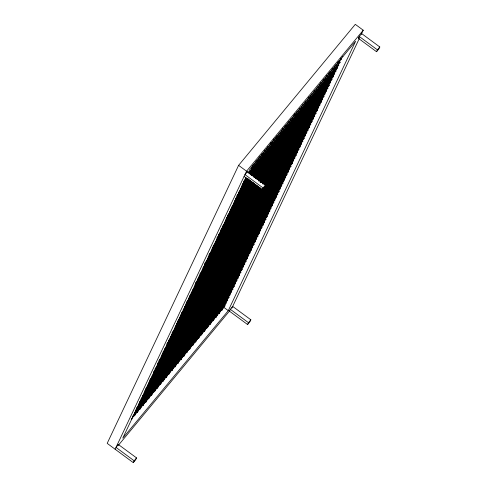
<?xml version="1.0" encoding="UTF-8"?>
<svg xmlns="http://www.w3.org/2000/svg" width="487" height="487" viewBox="0 0 487 487"><rect width="100%" height="100%" fill="white"/><g stroke="black" fill="none" stroke-linecap="round" stroke-linejoin="round"><path stroke-width="0.73" d="M133.785 415.679L134.564 415.855L134.674 415.155M136.591 412.288L137.371 412.465L137.486 411.765M139.398 408.891L140.177 409.068L140.293 408.368M142.137 405.379L142.861 405.732L143.099 404.977M144.943 401.988L145.796 402.286L145.808 401.483M147.823 398.713L148.474 398.944L148.785 398.317M150.763 395.164L151.414 395.395L151.725 394.762M153.801 391.718L154.476 391.792L154.592 391.091M156.564 387.944L157.289 388.297L157.526 387.542M159.572 384.517L160.351 384.693L160.467 383.993M162.512 380.968L163.285 381.144L163.401 380.444M165.343 377.163L166.097 377.65L166.341 376.895M168.313 373.748L169.038 374.101L169.275 373.346M171.321 370.321L172.1 370.497L172.112 369.694M174.261 366.772L175.034 366.948L175.052 366.145M177.128 363.101L177.974 363.399L177.986 362.596M180.135 359.674L180.908 359.85L180.927 359.047M183.069 356.125L183.849 356.301L183.861 355.498M185.9 352.32L186.661 352.807L186.801 351.949M188.877 348.905L189.723 349.203L189.735 348.4M191.884 345.478L192.761 345.569L192.548 344.772M194.715 341.673L195.597 342.105L195.488 341.223M197.685 338.258L198.532 338.556L198.55 337.753M200.693 334.831L201.472 335.007L201.588 334.307M203.73 331.385L204.589 331.27L204.297 330.57M206.464 327.477L207.346 327.909L207.237 327.021M209.434 324.056L210.159 324.409L210.396 323.66M212.545 320.738L213.221 320.811L213.403 320.233M215.479 317.189L216.338 317.067L216.045 316.373M218.249 313.409L219.095 313.713L219.107 312.904M221.256 309.982L222.029 310.158L222.145 309.458M131.648 418.656L225.061 305.775L224.306 305.008M132.482 416.452L226.382 302.987L225.621 302.22M134.284 413.073L227.703 300.193L226.942 299.432M135.605 410.285L229.018 297.405L228.263 296.638M136.439 408.082L230.339 294.611L229.578 293.85M138.728 404.119L231.66 291.823L230.899 291.056M139.562 401.915L232.975 289.035L232.22 288.267M140.883 399.121L234.296 286.24L233.535 285.473M142.685 395.748L235.617 283.452L234.959 282.691M144.006 392.954L236.938 280.658L236.177 279.897M144.84 390.751L238.253 277.87L237.492 277.103M145.674 388.547L239.574 275.076L238.916 274.321M147.963 384.584L240.895 272.288L240.134 271.521M148.797 382.38L242.209 269.5L241.552 268.739M149.631 380.17L243.53 266.706L242.77 265.939M151.92 376.214L244.851 263.917L244.194 263.157M153.235 373.419L246.166 261.123L245.509 260.368M153.588 371.8L247.487 258.335L246.83 257.58M154.909 369.012L248.808 255.541L248.151 254.786M157.198 365.049L250.129 252.753L249.581 252.035M157.544 363.43L251.444 249.965L250.787 249.204M158.865 360.636L252.765 247.171L252.108 246.416M161.154 356.679L254.086 244.383L253.538 243.658M161.988 354.469L255.401 241.589L254.744 240.834M162.822 352.265L256.722 238.8L256.065 238.046M164.624 348.893L258.043 236.006L257.386 235.251M166.426 345.514L259.358 233.218L258.816 232.5M166.779 343.895L260.679 230.43L260.021 229.669M168.581 340.516L262 227.636L261.342 226.881M170.389 337.144L263.315 224.848L262.773 224.13M171.223 334.934L264.636 222.054L264.094 221.335M172.057 332.731L265.957 219.266L265.299 218.511M174.827 328.183L267.278 216.472L266.614 215.717M175.18 326.564L268.593 213.683L268.051 212.965M176.495 323.776L269.914 210.895L269.074 210.147M272.957 201.892L273.883 202.361L273.402 202.482M177.335 321.566L271.235 208.101L270.577 207.346M179.137 318.194L272.55 205.313L272.008 204.595M273.871 202.519L180.458 315.399M181.292 313.196L275.192 199.731L274.431 198.964M183.094 309.823L276.506 196.937L275.672 196.194M184.415 307.029L277.827 194.149L277.066 193.382M185.73 304.241L279.148 191.361L278.308 190.612M186.57 302.031L280.469 188.566L279.629 187.824M188.372 298.659L281.784 185.778L281.029 185.011M189.687 295.865L283.105 182.984L282.344 182.223M191.007 293.077L284.426 180.196L283.665 179.429M192.809 289.698L285.741 177.402L284.986 176.641M194.13 286.91L287.062 174.614L286.301 173.847M194.964 284.706L288.383 171.826L287.543 171.077M195.317 283.081L289.698 169.032L288.943 168.265M197.606 279.124L291.019 166.244L290.258 165.477M198.921 276.33L292.34 163.449L291.579 162.688M199.761 274.126L293.661 160.661L292.9 159.894M202.044 270.163L294.976 157.867L294.215 157.106M202.878 267.96L296.297 155.079L295.536 154.312M204.199 265.172L297.618 152.291L296.857 151.524M204.552 263.546L298.933 149.497L298.275 148.742M207.322 259.005L300.254 146.709L299.493 145.942M208.156 256.795L301.575 143.915L300.917 143.16M208.99 254.591L302.89 141.127L302.232 140.372M211.279 250.628L304.211 138.332L303.553 137.578M264.873 184.676L305.532 135.544L304.874 134.789M264.258 184.226L306.853 132.756L306.189 131.995M263.637 183.769L308.168 129.962L307.51 129.207M262.536 183.903L309.488 127.174L308.831 126.419M262.408 182.868L310.809 124.38L310.146 123.625M261.787 182.418L312.124 121.592L311.467 120.837M260.685 182.552L313.445 118.798L312.904 118.079M260.07 182.101L314.766 116.009L314.109 115.255M259.936 181.067L316.081 113.221L315.424 112.46M258.834 181.201L317.402 110.427L316.745 109.672M258.707 180.16L318.723 107.639L318.066 106.884M258.086 179.709L320.044 104.845L319.381 104.09M257.471 179.259L321.359 102.057L320.702 101.302M256.85 178.808L322.68 99.263L322.138 98.544M256.235 178.358L324.001 96.475L323.338 95.72M255.62 177.907L325.316 93.687L324.659 92.926M254.999 177.457L326.637 90.892L326.095 90.174M254.384 177.006L327.958 88.104L327.538 87.447M253.283 177.14L329.273 85.31L328.518 84.549M253.191 176.014L330.636 82.437L329.979 81.676M252.619 175.478L331.994 79.558L331.233 78.791M251.554 175.527L333.358 76.678L332.597 75.917M250.982 174.985L334.715 73.805L333.954 73.038M250.403 174.449L336.073 70.925L335.415 70.171M249.825 173.914L337.436 68.052L336.779 67.291M249.253 173.372L338.794 65.173L338.252 64.454M248.674 172.836L340.157 62.293L339.609 61.575M361.293 34.327L363.241 30.206L355.291 24.35L238.6 165.355L107.189 443.365L133.286 462.65L135.678 459.758L136.555 457.902L118.39 444.515L115.991 447.407L134.162 460.799L133.286 462.65M115.115 449.264L246.55 171.211L363.241 30.206M117.805 445.751L118.39 444.515M246.763 172.934L247.347 171.698L265.518 185.084L264.642 186.935L262.25 189.833L244.078 176.44M245.868 177.718L122.767 438.148L228.281 310.645L355.607 41.285L250.093 168.788L248.145 172.909M134.741 415.667L246.799 178.601M249.076 173.792L253.624 164.174M137.547 412.276L247.986 178.644M250.257 173.835L256.43 160.783M140.353 408.879L248.845 179.374M251.115 174.565L259.559 156.698M143.166 405.488L249.703 180.105M251.974 175.296L262.371 153.308M145.972 402.098L250.562 180.835M252.832 176.026L265.178 149.917M148.779 398.701L251.42 181.566M253.69 176.757L267.984 146.52M151.719 395.152L252.406 182.138M254.683 177.329L271.247 142.283M154.653 391.603L253.398 182.71M255.346 178.589L274.187 138.734M157.593 388.054L254.062 183.976M256.332 179.161L276.799 135.873M160.527 384.505L255.048 184.549M257.325 179.74L279.41 133.012M163.468 380.956L256.034 185.121M258.311 180.312L282.996 128.087M166.402 377.407L257.026 185.693M259.297 180.884L285.607 125.226M169.342 373.858L258.013 186.265M260.289 181.456L288.548 121.677M172.276 370.309L258.676 187.532M260.953 182.716L291.159 118.816M175.217 366.76L259.991 187.416M262.262 182.607L294.745 113.891M178.151 363.211L260.655 188.676M262.925 183.867L297.356 111.03M181.091 359.662L261.641 189.248M263.917 184.439L299.968 108.169M262.25 189.833L263.126 187.976L244.955 174.59L247.347 171.698M184.025 356.113L263.93 187.075M264.904 185.011L302.908 104.62M186.965 352.564L305.842 101.071M189.9 349.015L309.105 96.834M192.84 345.466L311.717 93.973M195.774 341.917L314.657 90.424M198.714 338.368L317.591 86.869M201.648 334.819L320.854 82.638M204.589 331.27L323.794 79.089M207.523 327.721L326.728 75.534M210.463 324.165L329.669 71.985M213.397 320.616L332.603 68.436M216.338 317.067L335.543 64.887M219.272 313.518L338.477 61.338M222.212 309.969L341.417 57.789M230.29 309.3L229.414 311.15L247.585 324.537L249.977 321.645L250.854 319.789L232.683 306.402L230.29 309.3L248.455 322.686L247.585 324.537M358.371 38.333L359.248 36.476L361.646 33.585L379.811 46.971L378.935 48.828L376.542 51.719L358.371 38.333L359.333 37.176M231.806 308.259L359.345 38.443M376.542 51.719L377.419 49.863L379.811 46.971M243.537 181.517L246.44 178.005M242.173 184.39L247.019 178.546M241.302 186.685L247.591 179.082M240.426 188.974L248.65 179.033M238.581 192.438L249.228 179.569M236.737 195.902L249.32 180.695M235.373 198.781L250.379 180.647M234.539 200.985L251 181.097M233.705 203.189L251.128 182.132M231.903 206.567L252.229 181.998M230.582 209.355L252.85 182.455M229.748 211.565L253.465 182.905M227.459 215.522L254.08 183.356M226.145 218.316L254.701 183.806M225.304 220.52L255.316 184.256M224.47 222.723L255.931 184.707M222.182 226.686L256.552 185.157M220.867 229.474L257.166 185.608M220.514 231.094L257.781 186.058M218.225 235.057L258.402 186.515M216.91 237.851L259.017 186.965M216.557 239.47L259.632 187.416M215.236 242.258L260.253 187.866M212.953 246.221L260.868 188.317M212.113 248.425L261.482 188.767M118.524 445.124L229.888 310.554M134.162 460.799L136.555 457.902M248.455 322.686L250.854 319.789M340.103 62.342L339.683 62.251M338.794 65.173L338.203 65.051M337.436 68.052L336.736 67.827M336.073 70.925L335.604 70.883M334.715 73.805L334.368 73.823M333.358 76.678L332.883 76.642M331.994 79.558L331.404 79.436M330.636 82.437L330.283 82.455M329.273 85.31L328.926 85.335M327.958 88.104L327.483 88.062M326.637 90.892L326.047 90.771M324.001 96.475L323.648 96.493M322.68 99.263L322.211 99.226M321.359 102.057L320.659 101.832M320.044 104.845L319.691 104.869M318.723 107.639L318.248 107.597M317.402 110.427L316.812 110.305M316.081 113.221L315.734 113.24M314.766 116.009L314.413 116.028M313.445 118.798L312.855 118.676M312.124 121.592L311.424 121.366M310.809 124.38L310.456 124.404M309.488 127.174L309.02 127.131M308.168 129.962L307.577 129.84M306.853 132.756L306.378 132.714M305.532 135.544L305.057 135.502M304.211 138.332L303.62 138.211M302.89 141.127L302.19 140.901M301.575 143.915L301.222 143.939M300.254 146.709L299.785 146.666M298.933 149.497L298.233 149.278M297.618 152.291L296.82 151.962M296.297 155.079L295.828 155.036M294.927 157.916L294.385 157.745M293.661 160.661L292.955 160.436M292.34 163.449L291.993 163.474M290.964 166.286L290.55 166.201M288.383 171.826L288.03 171.844M287.007 174.663L286.593 174.571M283.05 183.033L282.758 183.009M281.784 185.778L281.194 185.65M279.094 191.403L278.801 191.379M277.827 194.149L277.359 194.106M276.506 196.937L275.916 196.815M272.55 205.313L271.959 205.185M269.914 210.895L269.567 210.914M268.593 213.683L268.124 213.641M267.223 216.52L266.681 216.35M265.957 219.266L265.61 219.284M264.636 222.054L264.167 222.017M263.266 224.891L262.724 224.72M262 227.636L261.647 227.66M260.679 230.43L260.332 230.448M259.309 233.267L258.889 233.176M258.043 236.006L257.337 235.787M256.722 238.8L256.375 238.819M255.401 241.589L254.932 241.546M254.086 244.383L253.49 244.255M252.765 247.171L252.296 247.128M251.444 249.965L251.097 249.983M250.129 252.753L249.533 252.631M248.808 255.541L248.108 255.322M247.487 258.335L247.14 258.353M246.166 261.123L245.698 261.081M244.851 263.917L244.261 263.79M243.53 266.706L242.733 266.377M242.209 269.5L241.741 269.457M240.895 272.288L240.304 272.166M239.574 275.076L238.873 274.857M238.253 277.87L237.784 277.827M236.938 280.658L236.463 280.615M235.617 283.452L235.026 283.324M234.296 286.24L233.504 285.912M232.975 289.035L232.506 288.992M231.66 291.823L231.069 291.701M229.018 297.405L228.671 297.423M227.703 300.193L227.228 300.15M225.061 305.775L224.714 305.793M342.641 56.595L342.848 56.279M341.168 59.438L341.527 59.256L340.973 58.696M131.204 419.258L131.855 419.167L131.77 418.443M359.248 36.476L377.419 49.863M238.6 165.355L246.55 171.211M223.393 307.035L228.281 310.645M273.28 202.397L272.964 201.983"/></g></svg>
